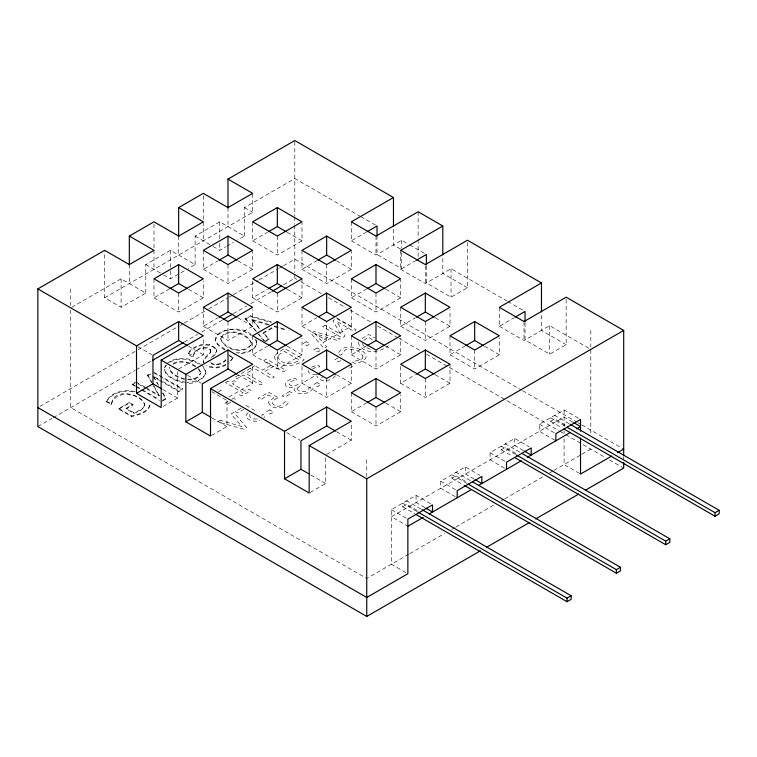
<?xml version="1.0" encoding="UTF-8"?>
<svg xmlns="http://www.w3.org/2000/svg" width="757" height="757" viewBox="0 0 757 757"><rect width="100%" height="100%" fill="white"/><g stroke="black" fill="none" stroke-linecap="round" stroke-linejoin="round"><path stroke-width="0.57" stroke-dasharray="3.79 2.84" d="M135.248 391.748C125.066 388.89 112.064 391.52 106.377 401.153L106.377 401.863L111.421 404.389C113.796 380.118 166.549 403.292 133.715 413.322L126.135 408.95L126.135 408.231L132.901 404.323L132.901 405.033L126.135 408.95M201.267 364.959C213.711 373.721 196.801 385.266 186.932 383.004M256.15 339.817C259.547 349.791 245.542 354.039 237.925 353.566M308.108 370.315C307.929 374.072 313.228 374.696 316.038 374.337M183.241 382.616C175.492 380.989 160.91 375.425 165.49 365.234M224.952 350.008C196.195 333.837 239.628 321.214 251.466 334.991M215.367 340.536C219.473 325.917 241.559 327.781 251.466 335.701M210.815 350.586L210.569 352.544L203.642 360.417L203.472 362.404L203.642 359.707L205.109 357.522L210.569 351.835L210.257 349.412C206.226 345.741 199.857 347.454 196.044 350.642C191.71 353.528 195.448 360.578 188.209 353.888L188.209 353.178C193.48 344.198 212.499 339.524 216.682 351.078L216.436 349.289M213.02 356.717L216.152 353.226L216.682 350.359M358.846 342.013L358.619 343.82C363.795 354.882 380.241 352.667 388.284 345.788M111.421 404.389C115.386 389.732 139.193 392.372 144.634 404.512L144.634 403.803M193.177 356.415C194.549 349.403 204.721 345.381 210.257 350.131L210.815 351.305M187.443 379.191C192.202 379.427 198.58 378.216 200.454 373.229C199.555 378.803 192.212 380.156 187.443 379.9M251.447 344.492C244.927 355.752 222.615 350.027 220.675 338.019C227.195 326.731 249.64 332.427 251.447 344.492L251.447 343.782C244.804 354.721 226.021 349.365 220.722 339.524M144.587 405.373C142.903 409.764 137.708 411.146 133.715 412.612L126.135 408.231M164.534 367.949L167.259 364.022M205.696 373.475C202.526 380.307 193.858 382.38 186.932 382.294M256.689 344.028C252.97 351.645 242.893 353.576 235.162 352.563M106.377 401.863C112.064 392.24 125.066 389.6 135.248 392.467M261.553 416.142L262.811 414.221L265.584 415.82L264.032 417.646M188.209 353.888C193.906 345.22 209.386 340.981 216.436 349.999M228.34 354.636L233.222 357.455L228.661 362.537M233.222 357.455L230.639 361.534L228.661 363.246M250.047 414.344C247.605 418.678 256.5 420.249 259.263 418.129M335.389 375.737C331.481 381.405 320.003 382.985 316.786 376.201M225.946 359.547C222.208 363.899 214.733 366.208 209.973 362.13L209.973 362.84C214.733 366.918 222.208 364.609 225.946 360.256M211.089 357.891L216.578 351.447L216.578 352.166M363.729 340.3L368.375 337.3L372.397 339.619M312.442 369.312C313.881 366.539 324.327 367.807 317.429 365.054L311.118 367.306M248.268 412.697C240.376 418.413 255.317 423.542 260.001 420.182M167.259 363.303C176.845 355.705 191.01 357.578 200.473 364.429M361.931 338.559L368.744 334.509L374.601 337.896M71.745 307.304L121.101 278.813L145.77 293.054L121.101 307.295L104.655 297.794L104.655 251.485M145.77 293.054L145.77 264.572L170.439 250.33L195.107 264.572L188.2 268.555M195.107 264.572L195.107 236.08L219.767 221.839L244.435 236.089L237.528 240.073M244.435 236.089L244.435 207.598L294.804 178.529L359.764 216.038M104.655 297.794L252.658 212.348L252.658 193.357M163.663 274.905L170.439 278.813L184.254 270.836M213.001 246.413L219.767 250.33L225.69 246.905M226.674 246.337L233.582 242.354M153.993 278.813L153.993 297.794L168.792 289.25M203.33 250.33L203.33 269.312L218.13 260.768M252.658 221.839L252.658 240.83L267.458 232.285M153.993 297.794L178.661 312.035L203.33 297.794L203.33 281.046M203.33 269.312L227.989 283.553L252.658 269.312L252.658 251.447M252.658 240.83L277.327 255.071L301.996 240.83L301.996 222.955M39.894 406.395L137.149 350.245M138.171 349.658L179.125 326.012M180.147 325.425L183.213 323.655M184.244 323.059L207.787 309.462M208.809 308.875L228.254 297.643M229.286 297.056L232.352 295.277M233.374 294.691L257.948 280.506M258.97 279.91L278.425 268.688M279.447 268.092L282.512 266.322M283.544 265.726L294.804 259.225L521.554 390.148M203.33 307.295L203.33 326.276L218.13 317.732M252.658 281.046L252.658 297.794L267.458 289.25M301.996 250.33L301.996 269.312L316.795 260.768M351.333 221.839L351.333 240.83L366.151 232.276M37.85 426.57L52.186 418.29M53.208 417.703L135.191 370.362M136.128 369.823L151.561 360.909M184.244 342.05L197.605 334.329M201.646 332.001L222.161 320.154M233.374 313.682L246.716 305.979M250.785 303.633L271.271 291.805M283.544 284.717L294.804 278.216L294.804 273.523M135.266 386.392L132.238 384.641L132.238 383.931L134.964 382.351M151.665 382.805L147.672 375.727L147.672 375.018L151.362 372.889M264.079 341.076L245.391 318.602L250.198 315.83L272.596 322.236M132.238 384.641L135.881 382.54M147.672 375.727L153.207 372.539M245.391 319.312L250.198 316.54L271.479 322.633M188.209 353.178L193.177 355.705M106.377 401.153L111.421 403.68M178.624 369.028L203.33 354.768L203.33 338.01M203.33 326.276L227.989 340.518L252.658 326.276L252.658 309.528M252.658 297.794L277.327 312.035L301.996 297.794L301.996 278.813M301.996 269.312L326.664 283.553L351.333 269.312L351.333 251.447M351.333 240.83L375.992 255.071L401.693 240.234L408.6 244.227M118.849 408.487L131.642 415.877C138.626 414.126 148.788 411.997 150.208 403.651C149.602 412.489 138.73 414.827 131.642 416.587L118.849 409.196L118.849 408.487L129.475 402.346L132.901 404.323M118.849 409.196L129.475 403.055L132.901 405.033M263.408 333.307L263.408 332.597L274.611 326.125L285.455 329.323L285.455 330.033L274.611 326.835L263.408 333.307L268.943 339.571L264.827 341.946M162.424 400.349L165.925 398.333L162.566 392.315M162.698 381.509L178.879 390.849L182.522 388.748L182.522 389.458L178.879 391.568L160.673 381.055M265.65 340.754L268.943 338.862L263.408 332.597M162.424 401.068L165.925 399.043L165.925 398.333M163.124 406.462L177.63 398.078L177.63 371.876M252.658 335.777L252.658 354.768L267.458 346.214M301.996 307.295L301.996 326.276L316.795 317.732M351.333 278.813L351.333 297.794L366.133 289.25M400.661 250.33L400.661 269.312L417.173 259.783M218.678 391.748L221.337 390.205L219.549 389.174L217.666 390.101M228.945 396.942L252.658 383.25L252.658 366.492M252.658 354.768L277.327 369.009L301.996 354.768L301.996 338.01M351.333 309.528L351.333 326.276L322.993 342.647L326.674 346.82L323.939 348.409L310.976 333.317L314.183 331.471L340.319 338.947L337.688 340.461L330.459 338.332M351.333 297.794L375.992 312.035L400.661 297.794L400.661 279.929M400.661 269.312L425.33 283.553L451.03 268.726L506.783 300.908M231.784 399.308L234.443 397.775L236.43 398.92L234.528 400.027M230.715 402.222L226.901 404.427L224.905 403.273L228.377 401.276L211.733 391.672M241.067 408.222L235.219 411.6L237.518 412.925L243.659 409.376M338.038 357.872L334.897 359.689L338.644 361.846L341.776 360.029M211.487 435.502L226.968 426.56L226.968 399.223M301.996 366.492L301.996 383.25L316.795 374.706M351.333 335.777L351.333 354.768L366.133 346.214M400.661 307.295L400.661 326.276L415.461 317.732M426.361 265.877L426.361 282.967L451.03 297.208L467.466 287.707L467.466 242.552M349.564 368.148L352.696 366.341M301.996 383.25L326.664 397.491L351.333 383.25L351.333 364.259M351.333 354.768L375.992 369.009L400.661 354.768L400.661 338.01M400.661 326.276L425.33 340.518L449.999 326.276L449.999 309.528M351.333 392.741L351.333 411.732L366.133 403.188M400.661 366.492L400.661 383.25L415.461 374.706M449.999 335.777L449.999 354.768L464.798 346.214M499.336 307.295L499.336 326.276L514.154 317.722M326.627 454.474L351.333 440.214L351.333 423.456M351.333 411.732L375.992 425.973L400.661 411.732L400.661 394.974M400.661 383.25L425.33 397.491L449.999 383.25L449.999 364.259M449.999 354.768L474.667 369.009L499.336 354.768L499.336 338.01M499.336 326.276L523.995 340.518L549.696 325.69L590.81 349.422L590.81 433.865M310.152 492.466L325.633 483.534L325.633 457.323M525.027 322.842L525.027 339.931L549.696 354.172L566.141 344.672L566.141 297.208M405.922 572.614L391.416 564.23L391.416 509.641L416.076 495.4L430.591 503.774M455.26 496.658L440.744 488.274L440.744 481.159L465.413 466.918L479.929 475.292M504.588 468.176L490.082 459.792L490.082 452.677L514.751 438.435L529.257 446.81M554.89 440.252L539.419 431.31L539.419 424.194L564.088 409.953L578.594 418.328M416.889 511.448L402.592 503.187L402.592 506.745L406.698 504.38L417.93 510.861M467.239 483.553L451.92 474.705L451.92 478.263L456.036 475.888L467.268 482.379M515.555 454.474L501.257 446.223L501.257 449.781L505.364 447.406L517.627 454.484M564.892 425.992L550.594 417.741L550.594 421.299L554.701 418.924L566.955 426.002M408.78 554.209L366.748 578.471L70.742 407.578L70.742 309.055M409.802 553.613L444.539 533.562M451.692 529.427L454.758 527.657M455.78 527.071L494.605 504.654M500.737 501.115L503.802 499.346M504.824 498.759L543.649 476.342M549.781 472.803L552.847 471.034M553.869 470.438L580.912 454.825M581.896 454.257L590.81 449.119L590.81 446.772M225.879 364.335C220.136 367.675 212.641 368.309 206.68 365.158M225.879 365.044C220.136 368.385 212.641 369.019 206.68 365.877M169.842 362.225C178.567 357.228 189.647 358.638 198.079 363.568M173.192 363.464C180.365 359.414 189.307 361.941 195.732 366.303M173.192 364.183C180.365 360.124 189.307 362.65 195.732 367.013M186.014 382.2C177.763 381.178 167.401 377.781 164.364 369.265L164.364 369.974M184.689 378.822C179.012 377.232 172.265 374.724 169.719 368.971M184.689 379.531C178.822 377.734 169.682 374.857 169.682 367.467L169.682 368.176M259.613 328.992L251.873 319.454L270.202 324.829M251.873 320.164L270.202 325.538M370.287 349.28L363.88 346.157L362.196 343.46M321.507 377.431L322.548 377.951M224.952 349.299L217.552 344.085L215.367 339.827M360.786 216.616L376.011 225.406M409.584 244.795L424.384 253.34M507.796 301.494L523.002 310.275M400.377 248.977L393.47 244.984L393.47 227.62M467.466 287.707L442.807 273.466L442.807 256.103M566.141 344.672L541.473 330.43L541.473 313.067M244.435 207.598L252.658 212.348M287.196 232.285L301.996 240.83M336.524 260.768L351.333 269.312M385.862 289.25L400.661 297.794M435.199 317.732L449.999 326.276M484.527 346.214L499.336 354.768M522.576 390.735L576.711 421.99M577.733 422.576L580.799 424.346M581.821 424.932L623.692 449.119M572.794 422.094L564.088 417.069L391.416 516.757L406.887 525.699M568.999 423.627L554.701 415.366L554.701 418.924M550.594 421.299L561.826 427.79M294.804 278.216L296.848 279.399M300.926 281.755L321.432 293.593M328.51 297.681L346.015 307.787M349.961 310.058L371.403 322.444M377.535 325.983L397.964 337.773M398.986 338.37L421.46 351.343M426.56 354.285L559.054 430.78M560.076 431.376L605.307 457.493M609.394 459.849L622.67 467.514M539.419 424.194L554.89 433.127M195.107 236.08L212.036 245.855M237.859 260.768L252.658 269.312M287.196 289.25L301.996 297.794M336.524 317.732L351.333 326.276M385.862 346.214L400.661 354.768M435.199 374.706L449.999 383.25M579.559 473.475L564.088 464.543L564.088 437.83M523.456 450.576L514.751 445.551L514.751 438.435M301.996 326.276L326.664 340.518L326.664 321.536M519.671 452.109L505.364 443.848L505.364 447.406M501.257 449.781L512.489 456.272M490.082 452.677L505.562 461.609M145.77 264.572L162.698 274.337M188.521 289.25L203.33 297.794M237.859 317.732L252.658 326.276M287.196 346.214L301.996 354.768M336.524 374.706L351.333 383.25M385.862 403.188L400.661 411.732M474.119 479.067L465.413 474.033L465.413 466.918M470.334 480.591L456.036 472.33L456.036 475.888M451.92 478.263L463.161 484.754M229.314 355.913L233.222 358.165M440.744 481.159L456.225 490.091M188.521 346.214L203.33 354.768M237.859 374.706L252.658 383.25M336.524 431.67L351.333 440.214M424.791 507.55L416.076 502.516L416.076 495.4M245.94 405.402L256.008 411.221M420.996 509.073L406.698 500.812L406.698 504.38M137.736 346.564L151.949 354.768M187.499 375.292L201.315 383.269M286.771 432.616L299.952 440.224M402.592 506.745L414.845 513.823M153.207 371.819L182.522 388.748M391.416 509.641L406.887 518.573M154.21 373.116L182.522 389.458M154.608 376.844L161.686 380.932M159.661 380.468L153.595 376.967L157.522 383.998M162.831 389.533L177.63 398.078M212.168 418.015L226.968 426.56M310.834 474.989L325.633 483.534M135.881 381.831L144.956 387.073M145.969 387.65L159.093 395.23L159.093 395.939L146.981 388.947M137.897 383.704L145.969 388.369M132.238 383.931L135.266 385.682M136.279 386.269L141.332 389.183M142.344 389.77L159.528 399.687M136.279 386.978L140.319 389.316M141.332 389.893L159.528 400.406M251.873 319.454L260.389 329.163M245.391 318.602L258.099 333.402M258.847 334.272L264.827 341.237M198.504 368.489L200.425 371.696L200.454 373.939M198.504 369.198L200.425 372.406M255.137 339.098L256.831 342.647L256.831 341.937M203.633 367.817L205.838 372.094L205.838 371.384M203.472 361.695L204.513 363.502M147.672 375.018L151.665 382.096M153.955 386.136L159.093 395.23M152.242 383.818L159.093 395.939M153.595 376.257L158.639 385.285M162.566 393.025L165.925 399.043M251.428 342.959C246.167 333.08 227.337 327.772 220.675 338.729L220.675 338.019M623.692 456.935L623.692 459.168M590.81 330.43L590.81 347.189M564.088 409.953L564.088 426.333M564.088 430.97L564.088 433.278M549.696 325.69L549.696 354.172M523.995 321.536L523.995 340.518M474.667 350.018L474.667 369.009M451.03 268.726L451.03 297.208M425.33 265.688L425.33 283.553M425.33 321.536L425.33 340.518M425.33 378.5L425.33 397.491M418.138 211.752L418.138 238.389M418.138 239.543L418.138 256.916M401.693 240.234L401.693 248.211M401.693 252.772L401.693 268.726L377.024 254.484L377.024 237.386M375.992 236.08L375.992 255.071M375.992 293.054L375.992 312.035M375.992 350.018L375.992 369.009M375.992 406.982L375.992 425.973M366.748 459.792L366.748 476.55M326.664 264.572L326.664 283.553M326.664 378.5L326.664 397.491M294.804 141.72L294.804 216.057M294.804 216.928L294.804 224.271M294.804 225.151L294.804 272.634M277.327 236.08L277.327 255.071M277.327 293.054L277.327 312.035M277.327 350.018L277.327 369.009M274.611 326.125L274.611 326.835M268.943 338.862L268.943 339.571M250.198 315.83L250.198 316.54M227.989 207.598L227.989 226.589M227.989 264.572L227.989 283.553M227.989 321.536L227.989 340.518M219.767 221.839L219.767 238.938M219.767 243.489L219.767 250.33M218.073 364.079L218.073 364.789M216.559 364.268L216.559 364.978M215.821 348.239L215.821 348.949M214.78 347.208L214.78 347.917M210.569 351.835L210.569 352.544M210.257 349.412L210.257 350.131M209.329 344.709L209.329 345.419M203.33 195.675L203.33 219.994M203.33 221.839L203.33 240.83M192.874 355.875L192.874 356.585M178.879 390.849L178.879 391.568M178.661 236.08L178.661 255.071M178.661 293.054L178.661 312.035M170.439 250.33L170.439 269.691M170.439 270.836L170.439 278.813M153.993 224.157L153.993 248.476M153.993 250.33L153.993 269.312M133.715 412.612L133.715 413.322M131.642 415.877L131.642 416.587M129.475 402.346L129.475 403.055M129.324 264.572L129.324 283.553M121.101 278.813L121.101 307.295M111.09 403.869L111.09 404.579M70.742 288.9L70.742 305.648M268.536 402.308C270.874 410.256 284.414 409.253 288.389 402.648C284.168 398.314 281.784 409.168 275.964 405.544C268.726 404.181 274.289 398.343 278.822 398.05L268.754 392.23L258.033 398.428L260.332 399.753L268.517 395.022L273.722 398.021L269.558 400.595L268.536 402.308M362.811 356.064C364.316 362.849 345.892 359.651 355.014 363.474C384.745 357.853 346.063 336.24 338.086 353.708C342.807 358.884 342.94 347.331 349.27 349.223C354.314 349.138 360.758 351.03 362.811 356.064M297.047 388.303C297.35 391.218 301.541 391.823 303.907 391.672C308.582 392.599 309.083 383.619 313.095 388.275C309.367 394.435 297.397 396.413 293.971 389.372C298.04 384.301 286.96 390.148 285.512 385.124C284.424 380.534 291.445 379.21 294.615 378.226C301.759 381.206 289.704 379.484 288.994 383.402L289.477 384.774L291.776 385.862L295.542 385.606L298.23 384.301L300.406 385.559L297.047 388.303M274.734 356.027L274.517 357.834C279.693 368.896 296.138 366.681 304.182 359.812L284.632 348.523L277.828 352.573L274.734 356.027M278.311 356.121L278.084 357.484C281.897 365.186 293.214 364.959 299.346 360.02L284.263 351.314L279.617 354.314L278.311 356.121M227.469 381.452L225.435 382.626L243.054 392.798L239.581 394.804L241.578 395.949L251.106 390.451L249.11 389.297L245.571 391.35L232.465 383.78L236.014 381.736L234.225 380.705L230.696 382.086L227.469 381.452M250.245 368.385L234.519 377.459L236.827 378.793L243.394 375.008L260.626 384.953L263.228 383.458L245.987 373.504L252.554 369.719L250.245 368.385M254.816 365.745L252.213 367.249L271.754 378.528L274.356 377.033L264.789 371.507L273.779 366.312L283.345 371.838L285.947 370.334L266.398 359.055L263.805 360.55L271.47 364.978L262.48 370.173L254.816 365.745M325.046 325.188L322.624 326.598L342.164 337.877L345.078 336.193L336.865 321.479L353.718 331.206L356.15 329.806L336.6 318.527L332.91 320.656L340.527 334.13L325.046 325.188M306.216 341.71L303.074 343.517L306.822 345.675L309.954 343.867L306.216 341.71M327.516 337.471L321.498 340.953L315.3 333.884L327.516 337.471M317.136 348.012L313.994 349.819L317.741 351.986L320.873 350.169L317.136 348.012M220.202 420.267L217.552 421.8L243.82 429.2L246.621 427.582L233.799 412.414L231.017 414.022L241.833 426.513L220.202 420.267M289.571 391.539L282.172 395.807L284.547 397.179L291.947 392.911L289.571 391.539M269.823 409.868L266.682 411.676L270.419 413.842L273.561 412.026L269.823 409.868M317.079 382.588L313.937 384.395L317.675 386.562L320.817 384.745L317.079 382.588"/><path stroke-width="1.14" d="M480.373 550.85L366.748 616.453L37.85 426.57L37.85 288.9L104.655 250.33L129.324 264.572L153.993 250.33L129.324 236.08L129.324 265.035M129.324 236.08L153.993 221.839L178.661 236.08L203.33 221.839L178.661 207.598L178.661 236.544M178.661 207.598L203.33 193.357L227.989 207.598L252.658 193.357L227.989 179.116L227.989 208.061M227.989 179.116L294.804 140.547L393.47 197.511L393.47 226.457M178.661 264.572L153.993 278.813L178.661 293.054L203.33 278.813L178.661 264.572L178.661 283.553L169.776 288.682M227.989 236.08L203.33 250.33L227.989 264.572L252.658 250.33L227.989 236.08L227.989 255.071L219.114 260.2M277.327 207.598L252.658 221.839L277.327 236.08L301.996 221.839L277.327 207.598L277.327 226.589L268.451 231.718M136.515 345.864L178.661 321.536L203.33 335.777L161.184 360.105L161.184 407.578L136.515 393.337L136.515 345.864L37.85 288.9M227.989 293.054L203.33 307.295L227.989 321.536L252.658 307.295L227.989 293.054L227.989 312.035L219.114 317.164M277.327 264.572L252.658 278.813L277.327 293.054L301.996 278.813L277.327 264.572L277.327 283.553L268.451 288.682M326.664 236.08L301.996 250.33L326.664 264.572L351.333 250.33L326.664 236.08L326.664 255.071L317.779 260.2M393.47 197.511L351.333 221.839L375.992 236.08L418.138 211.752L442.807 225.993L442.807 254.939M187.537 345.646L178.661 340.518L152.961 355.355L152.961 383.837L136.515 393.337M367.145 231.699L377.024 225.993L377.024 236.25M152.592 360.323L183.279 342.599M223.183 319.568L232.39 314.25M272.293 291.208L281.5 285.9M185.853 374.346L227.989 350.018L252.658 364.259L210.522 388.587L210.522 436.06L185.853 421.819L185.853 374.346L161.184 360.105M277.327 321.536L252.658 335.777L277.327 350.018L301.996 335.777L277.327 321.536L277.327 340.518L268.451 345.646M326.664 293.054L301.996 307.295L326.664 321.536L351.333 307.295L326.664 293.054L326.664 312.035L318.773 316.596M375.992 264.572L351.333 278.813L375.992 293.054L400.661 278.813L375.992 264.572L375.992 283.553L384.878 288.682M442.807 225.993L400.661 250.33L425.33 264.572L467.466 240.234L541.473 282.967L541.473 311.912M236.875 374.128L227.989 369.009L202.299 383.837L202.299 412.319L185.853 421.819M367.117 288.682L375.992 283.553M416.473 260.181L426.361 254.484L426.361 264.732M326.664 350.018L301.996 364.259L326.664 378.5L351.333 364.259L326.664 350.018L326.664 369.009L317.779 374.128M375.992 321.536L351.333 335.777L375.992 350.018L400.661 335.777L375.992 321.536L375.992 340.518L367.117 345.646M425.33 293.054L400.661 307.295L425.33 321.536L449.999 307.295L425.33 293.054L425.33 312.035L434.215 317.164M416.454 317.164L425.33 312.035M284.518 431.31L326.664 406.982L351.333 421.223L309.187 445.551L309.187 493.025L284.518 478.784L284.518 431.31L210.522 388.587M375.992 378.5L351.333 392.741L375.992 406.982L400.661 392.741L375.992 378.5L375.992 397.491L367.117 402.61M425.33 350.018L400.661 364.259L425.33 378.5L449.999 364.259L425.33 350.018L425.33 369.009L416.454 374.128M474.667 321.536L449.999 335.777L474.667 350.018L499.336 335.777L474.667 321.536L474.667 340.518L465.782 345.646M541.473 282.967L499.336 307.295L523.995 321.536L566.141 297.208L623.692 330.43L623.692 455.818M335.54 431.102L326.664 425.973L300.964 440.801L300.964 469.293L284.518 478.784M515.148 317.155L525.027 311.449L525.027 321.697M309.187 445.551L366.748 478.784L623.692 330.43M407.862 526.257L423.182 517.409M429.314 513.871L471.204 489.684M478.358 485.549L521.27 460.776M527.402 457.237L570.314 432.465M576.446 428.926L580.524 426.57L573.759 422.652M611.647 456.074L580.524 474.033L580.524 438.029M617.674 452.591L623.692 449.119M486.524 547.302L529.512 522.481M535.653 518.933L578.651 494.113M585.823 489.968L623.692 468.1L623.692 462.518M417.911 512.035L567.04 598.134L571.147 595.759L571.147 599.317L567.04 601.692L415.867 514.419M468.261 484.139L616.368 569.652L620.485 567.277L620.485 570.835L616.368 573.21L464.183 485.341M516.577 455.071L665.706 541.17L669.813 538.795L669.813 542.353L665.706 544.728L514.533 457.446M566.936 427.175L715.043 512.678L719.15 510.313L719.15 513.871L715.043 516.246L563.87 428.964M277.327 226.589L286.212 231.718M326.664 255.071L335.54 260.2M474.667 340.518L483.543 345.646M570.021 424.213L719.15 510.313M227.989 255.071L236.875 260.2M277.327 283.553L286.212 288.682M326.664 312.035L334.556 316.596M375.992 340.518L384.878 345.646M425.33 369.009L434.215 374.128M524.421 451.134L531.196 455.052L531.196 447.926L506.528 462.167L506.528 469.293M521.715 453.282L669.813 538.795M178.661 283.553L187.537 288.682M227.989 312.035L236.875 317.164M277.327 340.518L286.212 345.646M326.664 369.009L335.54 374.128M375.992 397.491L384.878 402.61M475.084 479.626L481.859 483.534L481.859 476.408L457.19 490.65L457.19 497.775M472.377 481.764L620.485 567.277M425.756 508.108L432.521 512.016L432.521 504.891L407.862 519.132L407.862 573.73L366.748 597.462L37.85 407.578M422.018 509.66L571.147 595.759M152.961 383.837L161.847 388.966M202.299 412.319L211.175 417.448M300.964 469.293L308.856 473.844M715.043 512.678L715.043 516.246M665.706 541.17L665.706 544.728M616.368 569.652L616.368 573.21M580.524 431.197L580.524 419.444L555.865 433.685L555.865 440.811M567.04 598.134L567.04 601.692M366.748 478.784L366.748 616.453M326.664 406.982L326.664 425.973M227.989 350.018L227.989 369.009M178.661 321.536L178.661 340.518"/></g></svg>
